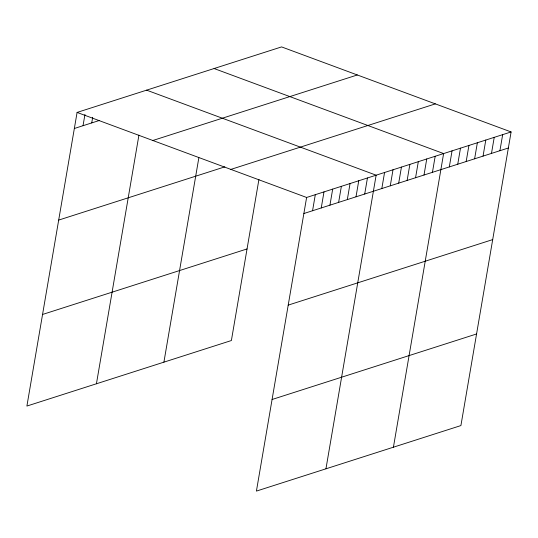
<?xml version="1.0" encoding="UTF-8"?>
<svg xmlns="http://www.w3.org/2000/svg" width="538" height="538" viewBox="0 0 538 538"><rect width="100%" height="100%" fill="white"/><g stroke="black" fill="none" stroke-linecap="round" stroke-linejoin="round"><path stroke-width="0.81" d="M511.1 131.944L306.613 197.466L256.418 491.093L460.911 425.571L511.1 131.944L281.582 46.907L77.089 112.429L26.9 406.055L231.387 340.534L258.933 179.403M83.034 125.704L84.957 114.466M91.729 122.92L92.691 117.297M96.43 383.782L138.925 135.139M163.908 362.155L198.858 157.708M312.558 210.741L315.302 194.682M321.247 207.95L323.99 191.898M329.935 205.166L332.686 189.107M338.631 202.382L341.374 186.323M347.319 199.598L350.063 183.539M356.008 196.814L358.752 180.755M364.703 194.03L367.447 177.97M325.947 468.813L376.136 175.186L146.618 90.155M381.825 188.542L384.569 172.483M390.265 185.839L393.009 169.779M398.698 183.135L401.442 167.076M407.131 180.432L409.875 164.379M415.565 177.735L418.315 161.676M424.005 175.032L426.748 158.972M432.438 172.328L435.181 156.269M393.426 447.192L443.621 153.565L214.097 68.534M449.311 166.921L452.055 150.862M457.744 164.218L460.488 148.158M466.177 161.514L468.921 145.455M474.617 158.811L477.361 142.752M483.05 156.107L485.794 140.055M491.483 153.411L494.227 137.351M499.923 150.707L502.667 134.648M74.345 128.488L99.631 120.391M152.832 140.492L357.319 74.97M58.689 220.089L224.837 166.854M230.869 169.403L435.356 103.881M303.862 213.525L508.356 148.004M42.556 314.461L247.05 248.939M288.207 305.12L492.7 239.598M272.073 399.492L476.567 333.97M77.089 112.429L306.613 197.466"/></g></svg>
